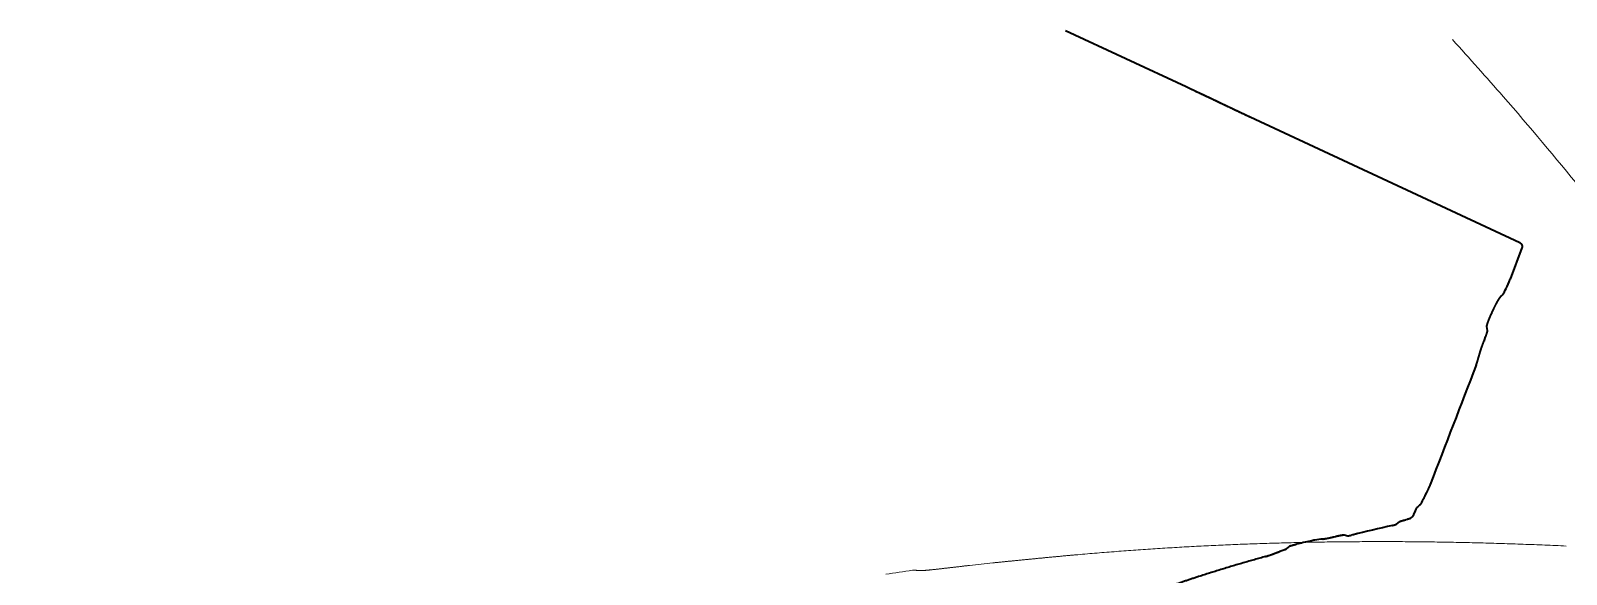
# Model space of a CAD drawing. Header units: millimetres. Extents: x 120 to 10915, y 515 to 8014.
# Drawn here: x 8252.5 to 8545.2, y 7490.3 to 7594 of the extents above; entities that cross this region are included whole.
import ezdxf

# ---------------------------------------------------------------- set-up
doc = ezdxf.new("R2010")
doc.units = ezdxf.units.MM
doc.layers.get('0').update_dxf_attribs({"lineweight": 13})
doc.layers.add('201_Dimensions', color=7, linetype='Continuous', lineweight=13)

# ---------------------------------------------------------------- blocks, each defined once
blk = doc.blocks.new('2903066')
at = {"layer": '201_Dimensions', "color": 3, "lineweight": 35}
for p, q in [((8472.74, 3683.24), (8449.74, 3693.97)), ((8473.88, 3682.71), (8472.74, 3683.24)), ((8536.35, 3653.51), (8484.95, 3677.48)), ((8536.74, 3652.56), (8534.49, 3646.56)), ((8532.96, 3643.55), (8533.19, 3643.8)), ((8529.59, 3634.93), (8529.83, 3635.56)), ((8530.19, 3636.79), (8530.07, 3637.53)), ((8529.58, 3634.9), (8529.52, 3634.76)), ((8529.59, 3634.93), (8529.58, 3634.92)), ((8529.58, 3634.9), (8529.58, 3634.92)), ((8516.75, 3603.08), (8516.79, 3603.11)), ((8516.8, 3603.12), (8516.79, 3603.11)), ((8516.79, 3603.11), (8516.79, 3603.11)), ((8512.85, 3599.85), (8513.43, 3600.32)), ((8514.91, 3600.76), (8514.61, 3600.69)), ((8516.16, 3601.85), (8516.21, 3601.97)), ((8500.98, 3597.45), (8501.25, 3597.52)), ((8502.85, 3597.79), (8503.57, 3597.63)), ((8492.24, 3595.46), (8492.44, 3595.64))]:
    blk.add_line(p, q, dxfattribs=at)
blk.add_lwpolyline([(8528.02, 3630.15, 0.00003), (8519.27, 3607.44)], format="xyb", dxfattribs=at)
at = {"layer": '201_Dimensions', "color": 2, "lineweight": 35}
blk.add_arc((8139.29, 3255.27), 630.53, 32.14374, 103.57966, dxfattribs=at)
at = {"layer": '201_Dimensions', "color": 3, "lineweight": 18}
for centre, radius, start, end in [((8038.22, 3250.57), 656.2, 41.03746, 42.30791), ((8038.21, 3250.56), 656.22, 37.02478, 41.0374), ((8500.79, 2978.02), 617.85, 96.0278, 96.44076), ((8502.02, 3036.8), 560.2, 98.3564, 98.8824), ((8420.75, 3590.11), 0.95, 92.2032, 98.3572), ((8420.75, 3590.11), 0.95, 86.0537, 92.2032)]:
    blk.add_arc(centre, radius, start, end, dxfattribs=at)
at = {"layer": '201_Dimensions', "color": 3, "lineweight": 35}
for centre, radius, start, end in [((8571.24, 3530.37), 90.86, 126.3387, 126.81), ((8701.37, 2784.06), 837.22, 103.5037, 103.61816), ((8727.19, 2676.46), 947.88, 103.11589, 103.58828), ((8505.22, 3580.74), 19.63, 131.4589, 133.0351), ((8542.03, 3390.07), 211.53, 102.4594, 103.1897), ((8506.26, 3538.12), 59.36, 97.241, 98.6845)]:
    blk.add_arc(centre, radius, start, end, dxfattribs=at)
for centre, major_axis, ratio, start_param, end_param in [((8534.14, 3646.54), (1.07, 2.81), 0.104694, 3.409761, 4.757179), ((8516.33, 3601.92), (0.45, 1.17), 0.104691, 0.163456, 1.56315), ((8495.58, 3596.21), (2.32, 0.6), 0.088352, 0.712885, 1.191569)]:
    blk.add_ellipse(centre, major_axis=major_axis, ratio=ratio, start_param=start_param, end_param=end_param, dxfattribs=at)
for points, knots in [([(8484.95, 3677.48), (8484.89, 3677.5), (8484.83, 3677.53), (8484.72, 3677.58), (8484.59, 3677.64), (8484.46, 3677.7), (8484.39, 3677.74), (8484.26, 3677.8), (8484.12, 3677.86), (8484.04, 3677.9), (8483.9, 3677.96), (8483.77, 3678.03), (8483.7, 3678.06), (8483.5, 3678.15), (8483.31, 3678.24), (8483.19, 3678.3), (8482.97, 3678.4), (8482.76, 3678.5), (8482.67, 3678.55), (8482.56, 3678.6), (8482.45, 3678.65), (8482.44, 3678.65), (8482.41, 3678.67), (8482.38, 3678.68), (8482.36, 3678.69), (8482.31, 3678.71), (8482.26, 3678.74), (8482.25, 3678.75), (8482.18, 3678.78), (8482.12, 3678.81), (8482.09, 3678.82), (8482, 3678.86), (8481.9, 3678.91), (8481.85, 3678.93), (8481.72, 3678.99), (8481.6, 3679.05), (8481.54, 3679.08), (8481.42, 3679.14), (8481.3, 3679.19), (8481.24, 3679.22), (8481.14, 3679.27), (8481.04, 3679.32), (8481, 3679.34), (8480.92, 3679.38), (8480.84, 3679.42), (8480.8, 3679.43), (8480.74, 3679.46), (8480.68, 3679.49), (8480.66, 3679.5), (8480.57, 3679.54), (8480.49, 3679.58), (8480.44, 3679.61), (8480.34, 3679.65), (8480.23, 3679.7), (8480.21, 3679.72), (8479.91, 3679.86), (8479.61, 3680), (8479.36, 3680.12), (8479.06, 3680.26), (8478.77, 3680.4), (8478.73, 3680.42), (8478.66, 3680.46), (8478.58, 3680.49), (8478.54, 3680.51), (8478.47, 3680.55), (8478.39, 3680.59), (8478.36, 3680.6), (8478.29, 3680.63), (8478.21, 3680.67), (8478.17, 3680.69), (8478.11, 3680.72), (8478.05, 3680.74), (8478.03, 3680.75), (8477.99, 3680.77), (8477.95, 3680.79), (8477.93, 3680.8), (8477.89, 3680.82), (8477.85, 3680.84), (8477.83, 3680.85), (8477.69, 3680.92), (8477.55, 3680.99), (8477.41, 3681.05), (8477.27, 3681.12), (8477.12, 3681.19), (8477.09, 3681.2), (8477.04, 3681.22), (8477, 3681.25), (8476.97, 3681.26), (8476.93, 3681.28), (8476.88, 3681.3), (8476.85, 3681.32), (8476.67, 3681.4), (8476.48, 3681.49), (8476.33, 3681.56), (8476.14, 3681.65), (8475.94, 3681.75), (8475.91, 3681.76), (8475.85, 3681.79), (8475.79, 3681.82), (8475.76, 3681.83), (8475.66, 3681.88), (8475.57, 3681.92), (8475.5, 3681.95), (8475.14, 3682.12), (8474.77, 3682.29), (8474.48, 3682.43), (8474.18, 3682.57), (8473.88, 3682.71)], [0, 0, 0, 0, 0, 0, 1.330113, 1.330113, 1.330113, 2.870866, 2.870866, 2.870866, 4.372533, 4.372533, 4.372533, 5.913287, 5.913287, 5.913287, 8.635263, 8.635263, 8.635263, 10.68596, 10.68596, 10.68596, 11.009682, 11.009682, 11.009682, 11.349933, 11.349933, 11.349933, 12.091866, 12.091866, 12.091866, 12.767692, 12.767692, 12.767692, 14.133595, 14.133595, 14.133595, 15.460718, 15.460718, 15.460718, 16.774567, 16.774567, 16.774567, 17.700286, 17.700286, 17.700286, 18.602133, 18.602133, 18.602133, 19.053057, 19.053057, 19.053057, 20.423606, 20.423606, 20.423606, 21.311711, 21.311711, 21.311711, 27.109629, 27.109629, 27.109629, 27.975219, 27.975219, 27.975219, 28.814391, 28.814391, 28.814391, 29.734845, 29.734845, 29.734845, 30.574016, 30.574016, 30.574016, 31.025521, 31.025521, 31.025521, 31.477026, 31.477026, 31.477026, 31.943316, 31.943316, 31.943316, 34.692049, 34.692049, 34.692049, 35.211933, 35.211933, 35.211933, 35.748564, 35.748564, 35.748564, 36.285194, 36.285194, 36.285194, 39.838752, 39.838752, 39.838752, 40.544829, 40.544829, 40.544829, 41.242319, 41.242319, 41.242319, 42.599467, 42.599467, 42.599467, 49.276981, 49.276981, 49.276981, 49.276981, 49.276981, 49.276981]), ([(8536.35, 3653.51), (8536.43, 3653.47), (8536.51, 3653.42), (8536.58, 3653.36), (8536.66, 3653.25), (8536.73, 3653.13), (8536.74, 3653.09), (8536.76, 3653.02), (8536.78, 3652.96), (8536.78, 3652.94), (8536.79, 3652.89), (8536.79, 3652.85), (8536.79, 3652.82), (8536.79, 3652.79), (8536.79, 3652.76), (8536.78, 3652.74), (8536.78, 3652.72), (8536.78, 3652.7), (8536.78, 3652.69), (8536.77, 3652.67), (8536.77, 3652.65), (8536.76, 3652.64), (8536.76, 3652.61), (8536.75, 3652.59), (8536.75, 3652.58), (8536.74, 3652.57), (8536.74, 3652.56)], [0, 0, 0, 0, 0, 0, 2.614098, 2.614098, 2.614098, 3.921177, 3.921177, 3.921177, 4.574045, 4.574045, 4.574045, 5.227211, 5.227211, 5.227211, 5.554081, 5.554081, 5.554081, 5.878764, 5.878764, 5.878764, 6.192151, 6.192151, 6.192151, 6.501566, 6.501566, 6.501566, 6.501566, 6.501566, 6.501566]), ([(8531.4, 3640.95), (8531.52, 3641.2), (8531.64, 3641.44), (8531.75, 3641.66), (8531.97, 3642.08), (8532.17, 3642.44), (8532.27, 3642.6), (8532.45, 3642.89), (8532.62, 3643.13), (8532.7, 3643.23), (8532.8, 3643.36), (8532.89, 3643.47), (8532.92, 3643.5), (8532.94, 3643.52), (8532.96, 3643.55)], [0, 0, 0, 0, 0, 0, 11.836217, 11.836217, 11.836217, 23.182484, 23.182484, 23.182484, 34.149394, 34.149394, 34.149394, 37.564613, 37.564613, 37.564613, 37.564613, 37.564613, 37.564613]), ([(8530.07, 3637.53), (8530.07, 3637.56), (8530.07, 3637.6), (8530.08, 3637.66), (8530.12, 3637.87), (8530.2, 3638.14), (8530.27, 3638.32), (8530.37, 3638.6), (8530.47, 3638.88), (8530.51, 3638.97), (8530.54, 3639.05), (8530.58, 3639.13)], [0, 0, 0, 0, 0, 0, 2.845094, 2.845094, 2.845094, 8.62947, 8.62947, 8.62947, 11.269845, 11.269845, 11.269845, 11.269845, 11.269845, 11.269845]), ([(8530.58, 3639.13), (8530.66, 3639.33), (8530.75, 3639.53), (8530.83, 3639.72), (8531, 3640.09), (8531.16, 3640.45), (8531.24, 3640.62), (8531.32, 3640.79), (8531.4, 3640.95)], [0, 0, 0, 0, 0, 0, 8.057025, 8.057025, 8.057025, 15.915296, 15.915296, 15.915296, 15.915296, 15.915296, 15.915296]), ([(8529.83, 3635.56), (8529.93, 3635.81), (8530.01, 3636.06), (8530.1, 3636.31), (8530.17, 3636.58), (8530.19, 3636.74), (8530.19, 3636.76), (8530.19, 3636.78), (8530.19, 3636.79)], [0, 0, 0, 0, 0, 0, 7.478758, 7.478758, 7.478758, 8.887904, 8.887904, 8.887904, 8.887904, 8.887904, 8.887904]), ([(8528.02, 3630.15), (8528.03, 3630.17), (8528.03, 3630.2), (8528.04, 3630.22), (8528.08, 3630.31), (8528.11, 3630.4), (8528.13, 3630.47), (8528.22, 3630.73), (8528.3, 3630.98), (8528.36, 3631.17), (8528.44, 3631.46), (8528.52, 3631.75), (8528.55, 3631.84), (8528.61, 3632.04), (8528.66, 3632.22), (8528.69, 3632.31), (8528.85, 3632.87), (8529.02, 3633.41), (8529.18, 3633.86), (8529.35, 3634.31), (8529.52, 3634.76)], [0, 0, 0, 0, 0, 0, 1.0849, 1.0849, 1.0849, 4.339569, 4.339569, 4.339569, 13.024859, 13.024859, 13.024859, 17.378438, 17.378438, 17.378438, 21.776558, 21.776558, 21.776558, 43.349287, 43.349287, 43.349287, 43.349287, 43.349287, 43.349287]), ([(8519.27, 3607.44), (8519.25, 3607.38), (8519.22, 3607.33), (8519.2, 3607.27), (8519.16, 3607.16), (8519.11, 3607.05), (8519.08, 3607), (8519.05, 3606.91), (8519.01, 3606.82), (8518.99, 3606.79), (8518.78, 3606.34), (8518.56, 3605.89), (8518.35, 3605.47), (8518.15, 3605.05), (8517.96, 3604.62)], [0, 0, 0, 0, 0, 0, 2.807815, 2.807815, 2.807815, 5.581586, 5.581586, 5.581586, 6.984219, 6.984219, 6.984219, 27.959424, 27.959424, 27.959424, 27.959424, 27.959424, 27.959424]), ([(8517.4, 3603.56), (8517.42, 3603.58), (8517.46, 3603.63), (8517.51, 3603.71), (8517.6, 3603.86), (8517.69, 3604.06), (8517.73, 3604.14), (8517.8, 3604.29), (8517.87, 3604.44), (8517.9, 3604.5), (8517.93, 3604.56), (8517.96, 3604.62)], [0, 0, 0, 0, 0, 0, 6.136419, 6.136419, 6.136419, 10.083726, 10.083726, 10.083726, 12.894072, 12.894072, 12.894072, 12.894072, 12.894072, 12.894072]), ([(8513.43, 3600.32), (8513.45, 3600.33), (8513.47, 3600.35), (8513.51, 3600.36), (8513.69, 3600.44), (8513.95, 3600.52), (8514.16, 3600.58), (8514.39, 3600.63), (8514.61, 3600.69)], [0, 0, 0, 0, 0, 0, 2.218149, 2.218149, 2.218149, 8.676688, 8.676688, 8.676688, 8.676688, 8.676688, 8.676688]), ([(8516.16, 3601.85), (8516.16, 3601.85), (8516.16, 3601.84), (8516.15, 3601.83), (8516.14, 3601.81), (8516.14, 3601.79), (8516.13, 3601.78), (8516.13, 3601.76), (8516.12, 3601.74), (8516.11, 3601.72), (8516.06, 3601.61), (8516.01, 3601.49), (8515.96, 3601.4), (8515.79, 3601.16), (8515.55, 3600.97), (8515.38, 3600.88), (8515.19, 3600.83), (8515, 3600.78), (8514.99, 3600.78), (8514.98, 3600.78), (8514.98, 3600.77), (8514.97, 3600.77), (8514.96, 3600.77), (8514.94, 3600.77), (8514.93, 3600.76), (8514.92, 3600.76), (8514.91, 3600.76)], [0, 0, 0, 0, 0, 0, 0.2439, 0.2439, 0.2439, 0.505271, 0.505271, 0.505271, 0.997795, 0.997795, 0.997795, 3.987337, 3.987337, 3.987337, 9.474225, 9.474225, 9.474225, 9.598957, 9.598957, 9.598957, 9.723688, 9.723688, 9.723688, 10.000355, 10.000355, 10.000355, 10.000355, 10.000355, 10.000355]), ([(8498.78, 3597.01), (8498.87, 3597.02), (8498.97, 3597.03), (8499.08, 3597.05), (8499.35, 3597.1), (8499.64, 3597.15), (8499.82, 3597.19), (8500.16, 3597.26), (8500.51, 3597.34), (8500.67, 3597.38), (8500.83, 3597.42), (8500.98, 3597.45)], [0, 0, 0, 0, 0, 0, 4.475968, 4.475968, 4.475968, 10.874738, 10.874738, 10.874738, 16.05236, 16.05236, 16.05236, 16.05236, 16.05236, 16.05236]), ([(8501.25, 3597.52), (8501.55, 3597.59), (8501.85, 3597.66), (8502.13, 3597.72), (8502.49, 3597.78), (8502.73, 3597.8), (8502.78, 3597.8), (8502.82, 3597.8), (8502.85, 3597.79)], [0, 0, 0, 0, 0, 0, 8.660131, 8.660131, 8.660131, 11.547601, 11.547601, 11.547601, 11.547601, 11.547601, 11.547601]), ([(8503.57, 3597.63), (8503.58, 3597.63), (8503.6, 3597.63), (8503.62, 3597.63), (8503.73, 3597.64), (8503.88, 3597.67), (8504, 3597.69), (8504.12, 3597.72), (8504.25, 3597.75)], [0, 0, 0, 0, 0, 0, 1.264371, 1.264371, 1.264371, 4.925633, 4.925633, 4.925633, 4.925633, 4.925633, 4.925633]), ([(8512.09, 3599.61), (8512.25, 3599.65), (8512.41, 3599.69), (8512.57, 3599.73), (8512.73, 3599.79), (8512.82, 3599.83), (8512.83, 3599.84), (8512.84, 3599.84), (8512.85, 3599.85)], [0, 0, 0, 0, 0, 0, 4.596885, 4.596885, 4.596885, 5.459558, 5.459558, 5.459558, 5.459558, 5.459558, 5.459558]), ([(8487.9, 3593.68), (8487.95, 3593.69), (8488, 3593.71), (8488.05, 3593.72), (8488.11, 3593.74), (8488.18, 3593.76), (8488.18, 3593.76), (8488.2, 3593.77), (8488.22, 3593.77), (8488.23, 3593.78), (8488.27, 3593.79), (8488.31, 3593.8), (8488.34, 3593.81), (8488.38, 3593.83), (8488.41, 3593.84), (8488.42, 3593.84), (8488.45, 3593.85), (8488.49, 3593.86), (8488.51, 3593.87), (8488.69, 3593.93), (8488.86, 3593.99), (8489, 3594.04), (8489.19, 3594.11), (8489.39, 3594.19), (8489.44, 3594.2), (8489.68, 3594.3), (8489.93, 3594.39), (8490.13, 3594.46), (8490.32, 3594.53), (8490.52, 3594.6)], [0, 0, 0, 0, 0, 0, 2.359949, 2.359949, 2.359949, 2.717177, 2.717177, 2.717177, 3.065054, 3.065054, 3.065054, 4.013451, 4.013451, 4.013451, 4.389632, 4.389632, 4.389632, 5.470696, 5.470696, 5.470696, 12.230696, 12.230696, 12.230696, 14.627404, 14.627404, 14.627404, 23.441865, 23.441865, 23.441865, 23.441865, 23.441865, 23.441865]), ([(8491.83, 3595.09), (8491.81, 3595.07), (8491.75, 3595.04), (8491.67, 3595), (8491.41, 3594.91), (8491.11, 3594.8), (8490.92, 3594.74), (8490.72, 3594.67), (8490.52, 3594.6)], [0, 0, 0, 0, 0, 0, 5.174391, 5.174391, 5.174391, 13.794023, 13.794023, 13.794023, 13.794023, 13.794023, 13.794023]), ([(8492.44, 3595.64), (8492.45, 3595.64), (8492.45, 3595.65), (8492.46, 3595.65), (8492.49, 3595.67), (8492.52, 3595.68), (8492.54, 3595.69), (8492.61, 3595.71), (8492.69, 3595.74), (8492.74, 3595.75), (8492.86, 3595.79), (8492.97, 3595.82), (8493.02, 3595.84), (8493.16, 3595.88), (8493.3, 3595.91), (8493.38, 3595.93), (8493.51, 3595.97), (8493.63, 3596), (8493.67, 3596.01), (8493.72, 3596.02), (8493.76, 3596.03)], [0, 0, 0, 0, 0, 0, 0.461046, 0.461046, 0.461046, 1.026824, 1.026824, 1.026824, 2.722715, 2.722715, 2.722715, 4.467959, 4.467959, 4.467959, 6.940123, 6.940123, 6.940123, 8.335987, 8.335987, 8.335987, 8.335987, 8.335987, 8.335987]), ([(8487.9, 3593.68), (8483.71, 3592.51), (8479.55, 3591.29), (8475.42, 3590), (8470.2, 3588.24), (8465.12, 3586.28), (8464.01, 3585.84), (8461.33, 3584.75), (8458.7, 3583.58), (8457.16, 3582.86), (8455.11, 3581.85), (8453.09, 3580.77), (8452.57, 3580.48), (8450.58, 3579.37), (8448.66, 3578.2), (8447.27, 3577.31), (8445.3, 3575.94), (8443.4, 3574.5), (8442.81, 3574.03), (8442.23, 3573.56), (8441.65, 3573.08)], [0, 0, 0, 0, 0, 0, 135.732719, 135.732719, 135.732719, 173.773595, 173.773595, 173.773595, 228.504784, 228.504784, 228.504784, 248.204211, 248.204211, 248.204211, 302.741215, 302.741215, 302.741215, 327.947756, 327.947756, 327.947756, 327.947756, 327.947756, 327.947756])]:
    blk.add_open_spline(points, degree=5, knots=knots, dxfattribs=at)
at = {"layer": '201_Dimensions', "color": 3, "lineweight": 18}
for points, knots in [([(8496.04, 3596.39), (8495.42, 3596.37), (8494.18, 3596.35), (8492.33, 3596.3), (8490.47, 3596.25), (8488.62, 3596.2), (8486.76, 3596.14), (8484.91, 3596.07), (8483.06, 3596), (8481.2, 3595.93), (8479.35, 3595.85), (8477.5, 3595.76), (8475.64, 3595.67), (8473.79, 3595.57), (8471.94, 3595.47), (8470.09, 3595.36), (8468.24, 3595.25), (8466.39, 3595.13), (8464.54, 3595.01), (8462.69, 3594.88), (8460.85, 3594.74), (8459, 3594.6), (8457.15, 3594.46), (8455.31, 3594.31), (8453.46, 3594.15), (8452.24, 3594.04), (8451.62, 3593.99)], [0, 0, 0, 0, 7.424753, 14.848827, 22.272196, 29.694844, 37.116762, 44.537943, 51.958378, 59.378057, 66.79695, 74.215048, 81.632327, 89.048756, 96.464277, 103.878879, 111.292523, 118.705173, 126.116815, 133.527335, 140.936794, 148.345137, 155.752278, 163.158263, 170.563076, 177.966699, 177.966699, 177.966699, 177.966699]), ([(8545.2, 3595.68), (8544.52, 3595.71), (8543.16, 3595.77), (8541.11, 3595.86), (8539.06, 3595.94), (8537.01, 3596.02), (8534.96, 3596.09), (8532.91, 3596.16), (8530.87, 3596.22), (8528.82, 3596.27), (8526.77, 3596.32), (8524.72, 3596.37), (8522.67, 3596.41), (8520.62, 3596.44), (8518.57, 3596.47), (8516.52, 3596.49), (8514.47, 3596.51), (8512.42, 3596.52), (8510.38, 3596.52), (8508.33, 3596.52), (8506.28, 3596.51), (8504.23, 3596.5), (8502.18, 3596.48), (8500.13, 3596.46), (8498.09, 3596.43), (8496.72, 3596.4), (8496.04, 3596.39)], [0, 0, 0, 0, 8.200201, 16.400186, 24.599948, 32.799496, 40.998803, 49.197874, 57.396684, 65.595229, 73.79349, 81.991454, 90.189087, 98.386379, 106.583295, 114.779818, 122.97592, 131.171567, 139.366714, 147.56134, 155.755416, 163.948918, 172.141832, 180.33416, 188.525927, 196.717189, 196.717189, 196.717189, 196.717189]), ([(8425.1, 3591.24), (8425.01, 3591.23), (8424.83, 3591.21), (8424.58, 3591.19), (8424.35, 3591.16), (8424.14, 3591.14), (8423.94, 3591.12), (8423.76, 3591.1), (8423.6, 3591.08), (8423.46, 3591.07), (8423.34, 3591.06), (8423.23, 3591.05), (8423.13, 3591.04), (8423.04, 3591.04), (8422.97, 3591.03), (8422.89, 3591.03), (8422.83, 3591.02), (8422.77, 3591.02), (8422.71, 3591.02), (8422.66, 3591.02), (8422.61, 3591.02), (8422.57, 3591.02), (8422.53, 3591.02), (8422.49, 3591.02), (8422.45, 3591.02), (8422.42, 3591.02), (8422.39, 3591.02), (8422.38, 3591.02)], [0, 0, 0, 0, 1.080869, 2.089568, 3.022003, 3.881365, 4.666605, 5.383619, 6.032598, 6.621095, 7.091687, 7.521383, 7.90971, 8.263139, 8.57946, 8.86652, 9.126912, 9.363113, 9.584745, 9.797166, 9.987892, 10.159986, 10.316426, 10.471875, 10.617372, 10.768315, 10.914554, 10.914554, 10.914554, 10.914554]), ([(8431.48, 3591.97), (8431.38, 3591.96), (8431.16, 3591.94), (8430.84, 3591.9), (8430.53, 3591.87), (8430.21, 3591.83), (8429.9, 3591.79), (8429.6, 3591.76), (8429.3, 3591.72), (8429, 3591.69), (8428.71, 3591.66), (8428.42, 3591.62), (8428.14, 3591.59), (8427.86, 3591.56), (8427.59, 3591.53), (8427.33, 3591.5), (8427.07, 3591.47), (8426.82, 3591.44), (8426.57, 3591.41), (8426.34, 3591.38), (8426.11, 3591.36), (8425.89, 3591.33), (8425.68, 3591.31), (8425.48, 3591.28), (8425.29, 3591.26), (8425.16, 3591.25), (8425.1, 3591.24)], [0, 0, 0, 0, 1.295902, 2.582192, 3.857591, 5.12063, 6.369298, 7.602564, 8.818988, 10.017222, 11.195618, 12.353398, 13.489436, 14.602619, 15.690982, 16.754183, 17.790963, 18.799987, 19.77933, 20.728108, 21.64419, 22.527176, 23.375036, 24.188629, 24.968414, 25.715957, 25.715957, 25.715957, 25.715957]), ([(8443.3, 3593.2), (8443.19, 3593.19), (8442.96, 3593.17), (8442.63, 3593.14), (8442.29, 3593.1), (8441.96, 3593.07), (8441.64, 3593.04), (8441.32, 3593.01), (8441, 3592.98), (8440.69, 3592.94), (8440.37, 3592.91), (8440.06, 3592.88), (8439.76, 3592.85), (8439.45, 3592.82), (8439.15, 3592.79), (8438.85, 3592.76), (8438.55, 3592.73), (8438.25, 3592.7), (8437.96, 3592.67), (8437.66, 3592.64), (8437.37, 3592.61), (8437.07, 3592.58), (8436.78, 3592.55), (8436.49, 3592.52), (8436.2, 3592.49), (8436.01, 3592.47), (8435.91, 3592.46)], [0, 0, 0, 0, 1.36868, 2.720941, 4.056959, 5.377178, 6.682238, 7.972929, 9.250141, 10.514823, 11.768027, 13.010646, 14.243625, 15.467859, 16.684184, 17.893368, 19.096101, 20.292997, 21.484636, 22.671441, 23.853809, 25.03208, 26.206547, 27.377465, 28.545067, 29.709574, 29.709574, 29.709574, 29.709574]), ([(8451.62, 3593.99), (8451.5, 3593.97), (8451.26, 3593.95), (8450.91, 3593.92), (8450.55, 3593.89), (8450.19, 3593.86), (8449.83, 3593.82), (8449.48, 3593.79), (8449.12, 3593.76), (8448.77, 3593.72), (8448.41, 3593.69), (8448.06, 3593.66), (8447.7, 3593.62), (8447.35, 3593.59), (8447, 3593.56), (8446.65, 3593.52), (8446.3, 3593.49), (8445.96, 3593.46), (8445.62, 3593.42), (8445.28, 3593.39), (8444.94, 3593.36), (8444.6, 3593.33), (8444.27, 3593.3), (8443.95, 3593.26), (8443.62, 3593.23), (8443.41, 3593.21), (8443.3, 3593.2)], [0, 0, 0, 0, 1.436002, 2.87177, 4.307081, 5.741719, 7.175446, 8.607985, 10.038996, 11.468068, 12.894687, 14.318274, 15.738138, 17.153495, 18.563407, 19.966973, 21.363167, 22.750916, 24.12919, 25.496828, 26.852599, 28.195681, 29.525304, 30.840691, 32.141376, 33.427183, 33.427183, 33.427183, 33.427183]), ([(8422.38, 3591.02), (8422.33, 3591.02), (8422.24, 3591.02), (8422.11, 3591.02), (8421.98, 3591.03), (8421.86, 3591.03), (8421.75, 3591.03), (8421.65, 3591.03), (8421.56, 3591.04), (8421.47, 3591.04), (8421.38, 3591.04), (8421.3, 3591.04), (8421.23, 3591.05), (8421.16, 3591.05), (8421.1, 3591.05), (8421.05, 3591.05), (8421, 3591.06), (8420.95, 3591.06), (8420.91, 3591.06), (8420.87, 3591.06), (8420.84, 3591.06), (8420.82, 3591.06), (8420.81, 3591.06), (8420.8, 3591.06), (8420.8, 3591.06)], [0, 0, 0, 0, 0.567286, 1.099794, 1.599458, 2.068036, 2.507106, 2.918078, 3.302194, 3.660541, 3.998733, 4.312851, 4.603641, 4.871652, 5.117327, 5.341018, 5.542998, 5.723484, 5.89208, 6.039201, 6.165223, 6.269931, 6.299541, 6.31018, 6.31018, 6.31018, 6.31018])]:
    blk.add_open_spline(points, degree=3, knots=knots, dxfattribs=at)

msp = doc.modelspace()

# ---------------------------------------------------------------- block references
at = {"color": 7, "lineweight": 35}
msp.add_blockref('2903066', (0, 3900), dxfattribs=at)

doc.saveas('drawing.dxf')
